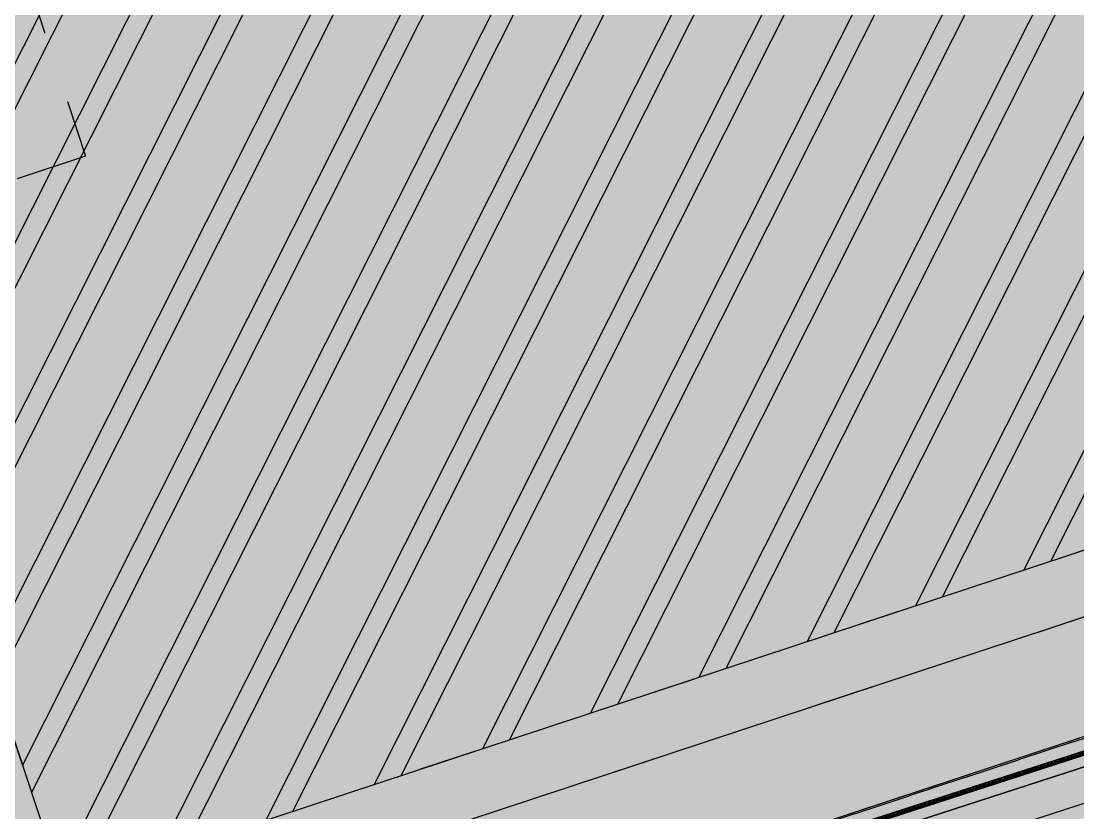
# Model space of a CAD drawing. Header units: metres. Extents: x 678805 to 1359287, y 2747329 to 5497370.
# Drawn here: x 679796.608 to 679798.443, y 2748608.71 to 2748610.084 of the extents above; entities that cross this region are included whole.
import ezdxf

# ---------------------------------------------------------------- set-up
doc = ezdxf.new("R2010")
doc.units = ezdxf.units.M
doc.linetypes.add('XREF_MON_BUILDINGS$0$DASH_1', pattern=[0.4, 0.1, -0.3])
doc.linetypes.add('XREF_MON_BUILDINGS$0$Dash_2_', pattern=[0.25, 0.125, -0.125])
for name, color, linetype in [('00_XREF_MON_HSC_PAVEMENT', 7, 'Continuous'), ('00_XREF_TWQ_BUILDINGS', 7, 'Continuous'), ('XREF_MON_BUILDINGS$0$00-Modulos DEFINIDOS', 7, 'Continuous'), ('XREF_MON_BUILDINGS$0$00-Modulos ROOFS', 2, 'Continuous'), ('XREF_MON_BUILDINGS$0$02-L-01_Struture aux', 4, 'Continuous'), ('XREF_MON_BUILDINGS$0$02-L-Insulation', 252, 'Continuous'), ('XREF_MON_BUILDINGS$0$02-L-panel', 5, 'Continuous'), ('XREF_MON_BUILDINGS$0$02-L-Pergola Profiles', 8, 'Continuous'), ('XREF_MON_BUILDINGS$0$02-L-Pergola Projection', 8, 'Continuous'), ('XREF_MON_BUILDINGS$0$02-L-Pergola Shades', 15, 'Continuous'), ('XREF_MON_BUILDINGS$0$02-L-Pergola Shades Schematic', 8, 'Continuous')]:
    doc.layers.add(name, color=color, linetype=linetype)
doc.layers.add('XREF_MON_BUILDINGS$0$0-WIPEOUTS', color=7, linetype='Continuous', true_color=0xffffff)
doc.layers.add('XREF_MON_BUILDINGS$0$02-L-Pergola Wipeout', color=7, linetype='Continuous', true_color=0xffffff)
doc.layers.add('XREF_MON_BUILDINGS$0$00_AUX', color=3, linetype='Continuous', plot=False)
doc.layers.add('XREF_MON_BUILDINGS$0$02-L-Pergola Aux', color=50, linetype='Continuous', plot=False)
doc.layers.add('XREF_MON_BUILDINGS$0$02-H-254', color=254, linetype='Continuous', lineweight=0)
doc.layers.add('XREF_MON_BUILDINGS$0$02-KH-12 Administration', color=7, linetype='Continuous', lineweight=30, true_color=0xffdf7f)
doc.layers.add('XREF_MON_HSC_PAVEMENT$0$03-TR-Pavement_06_Concrete Slab in situ', color=7, linetype='Continuous', lineweight=9, true_color=0xf7f7f7)
doc.layers.get('XREF_MON_BUILDINGS$0$02-KH-12 Administration').off()
doc.linetypes.add('XREF_MON_BUILDINGS$0$BATTING', pattern='A,0.0001,-0.1,[134,ltypeshp.shx,S=0.1,R=0,X=-0.1,Y=0],-0.2,[134,ltypeshp.shx,S=0.1,R=180,X=0.1,Y=0],-0.1', length=0.4001)

# ---------------------------------------------------------------- blocks, each defined once
blk = doc.blocks.new('XREF_MON_BUILDINGS$0$modulo kiosco')
at = {"layer": 'XREF_MON_BUILDINGS$0$0-WIPEOUTS', "true_color": 0xfcfcfc}
h = blk.add_hatch(color=7, dxfattribs=at)
h.dxf.hatch_style = 1
h.paths.add_polyline_path([(119.6986085139215, -61.62058441969566), (119.6986085125245, -56.82058442011476), (124.4986085132696, -56.82058442058042), (124.4986085123383, -61.62058442132547)])
at = {"layer": 'XREF_MON_BUILDINGS$0$00-Modulos ROOFS', "lineweight": 0}
blk.add_lwpolyline([(119.6986085139215, -61.62058441969566), (119.6986085125245, -56.82058442011476), (124.4986085132696, -56.82058442058042), (124.4986085123383, -61.62058442132547)], close=True, dxfattribs=at)
at = {"layer": 'XREF_MON_BUILDINGS$0$00-Modulos ROOFS'}
blk.add_lwpolyline([(124.4986085137352, -57.12058442062698), (124.4986085132696, -56.82058442058042), (124.1986085125245, -56.82058442151174), (119.9986085128039, -56.82058442034759), (119.6986085125245, -56.82058442011476), (119.6986085125245, -57.12058442085981), (119.6986085134558, -61.32058442058042), (119.6986085139215, -61.62058441969566), (119.9986085128039, -61.62058442062698), (124.1986085125245, -61.62058442109264), (124.4986085123383, -61.62058442132547), (124.4986085128039, -61.32058442081325)], close=True, dxfattribs=at)
blk = doc.blocks.new('XREF_MON_BUILDINGS$0$A$C15E93CBA')
at = {"layer": 'XREF_MON_BUILDINGS$0$02-H-254', "ltscale": 125}
h = blk.add_hatch(dxfattribs=at)
h.set_pattern_fill('ANSI31', color=256, scale=0.0005, angle=90, style=0)
h.set_pattern_definition([(135, (170.2068422778523, -260.0079020347557), (-0.001122532015133644, -0.001122532015133644), [])])
h.paths.add_polyline_path([(-8.671240566116012e-05, -4.208995847794654), (0, -3.598783855274348), (-0.004932188166051787, -3.598783855274348), (-0.005017172433745998, -4.208995847794654)])
at = {"layer": 'XREF_MON_BUILDINGS$0$02-L-01_Struture aux'}
for p, q in [((-0.02683148526691781, -4.763441238839903), (-0.02683148526695334, -0.03664791403852519)), ((-0.02674228569559745, -0.03664791403843992), (-0.02674228568123027, -4.76344123883996))]:
    blk.add_line(p, q, dxfattribs=at)
for points in [[(-0.007706929952732366, -4.669787669610344), (-0.007706933658312209, -0.03664791402366063)], [(-0.006936781788510871, -0.0366479140230922), (-0.006936778082931028, -4.669787669610344)]]:
    blk.add_lwpolyline(points, dxfattribs=at)
at = {"layer": 'XREF_MON_BUILDINGS$0$02-L-Insulation', "linetype": 'XREF_MON_BUILDINGS$0$BATTING', "ltscale": 0.08}
blk.add_line((-0.08672256581777305, -0.08535283128404103), (-0.08672256581777305, -4.713455833315209), dxfattribs=at)
at = {"layer": 'XREF_MON_BUILDINGS$0$02-L-panel'}
blk.add_lwpolyline([(-0.004930839574271317, -3.598783855274348), (0, -3.598783855274348), (-8.919957132746958e-05, -4.208995847794654), (-0.005014685268086794, -4.208995847794654), (-0.004930839574271317, -3.598783855274348)], dxfattribs=at)
blk = doc.blocks.new('XREF_MON_BUILDINGS$0$Rest_4seats')
at = {"layer": 'XREF_MON_BUILDINGS$0$00_AUX', "linetype": 'XREF_MON_BUILDINGS$0$Dash_2_'}
blk.add_lwpolyline([(-1.468512145004503, 1.66509695255553), (-1.452635545769148, -1.684865425381929), (1.472331605116459, -1.671003021572119), (1.456455005881253, 1.678959356365397)], close=True, dxfattribs=at)
blk = doc.blocks.new('XREF_MON_BUILDINGS$0$lamas aluminiotriangulo')
for points in [[(680246.3345229826, 2748651.771409394), (680244.2071790965, 2748653.898753279)], [(680246.4087691946, 2748651.845655606), (680244.35567152, 2748653.898753279)], [(680244.4051689956, 2748653.898753279), (680246.4335179324, 2748651.870404344)], [(680246.5077641442, 2748651.944650555), (680244.5536614204, 2748653.898753279)], [(680244.603158896, 2748653.898753279), (680246.5325128823, 2748651.969399293)], [(680246.6067590942, 2748652.043645505), (680244.7516513198, 2748653.898753279)], [(680244.8011487954, 2748653.898753279), (680246.631507832, 2748652.068394243)], [(680246.7057540439, 2748652.142640455), (680244.9496412195, 2748653.898753279)], [(680244.9991386951, 2748653.898753279), (680246.7305027819, 2748652.167389193)], [(680246.8047489935, 2748652.241635405), (680245.1476311169, 2748653.898753279)], [(680245.1971285925, 2748653.898753279), (680246.8294977313, 2748652.266384142)], [(680244.1824303594, 2748653.874004542), (680246.3097742449, 2748651.746660656)], [(680246.235528033, 2748651.672414444), (680244.1824303595, 2748653.725512119)], [(680244.1824303595, 2748653.676014643), (680246.2107792951, 2748651.647665706)], [(680246.1365330835, 2748651.573419494), (680244.1824303595, 2748653.527522218)], [(680244.1824303595, 2748653.478024743), (680246.1117843456, 2748651.548670756)], [(680246.0375381333, 2748651.474424544), (680244.1824303595, 2748653.329532319)], [(680244.1824303595, 2748653.280034843), (680246.0127893958, 2748651.449675806)], [(680245.9385431835, 2748651.375429594), (680244.1824303595, 2748653.131542419)], [(680244.1824303595, 2748653.082044943), (680245.913794446, 2748651.350680856)], [(680245.8395482341, 2748651.276434645), (680244.1824303595, 2748652.933552522)], [(680244.1824303595, 2748652.884055046), (680245.8147994962, 2748651.251685907)], [(680245.7405532843, 2748651.177439695), (680244.1824303595, 2748652.735562621)], [(680244.1824303595, 2748652.686065146), (680245.7158045464, 2748651.152690957)], [(680245.6415583345, 2748651.078444745), (680244.1824303595, 2748652.537572722)], [(680244.1824303595, 2748652.488075246), (680245.616809597, 2748651.053696007)], [(680245.5425633846, 2748650.979449796), (680244.1824303597, 2748652.339582822)], [(680244.1824303597, 2748652.290085346), (680245.5178146472, 2748650.954701058)], [(680245.4435684348, 2748650.880454846), (680244.1824303597, 2748652.141592923)], [(680244.1824303597, 2748652.092095447), (680245.4188196973, 2748650.855706108)]]:
    blk.add_lwpolyline(points)
blk = doc.blocks.new('XREF_MON_BUILDINGS$0$PERGOLA PLANA')
at = {"layer": 'XREF_MON_BUILDINGS$0$02-L-Pergola Wipeout', "true_color": 0xfcfcfc}
h = blk.add_hatch(color=7, dxfattribs=at)
h.dxf.hatch_style = 1
h.paths.add_polyline_path([(4.612218253081664, 9.290000000968575), (0.3099999981932342, 4.987781745847315), (0.3099999986588955, 9.290000000037253)])
h.paths.add_polyline_path([(0.332781744771637, 4.855000000447035), (4.744999998947605, 9.267218254506588), (4.744999999529682, 4.900563496164978), (4.699436504277401, 4.855000000447035)])
h.paths.add_polyline_path([(4.854999999050051, 9.290000001899898), (9.13443650235422, 9.29000000236556), (4.854999999632128, 5.010563495568931)])
h.paths.add_polyline_path([(9.289999997243285, 9.134436507709324), (9.289999997825362, 4.855000001844019), (5.010563491727225, 4.855000000912696)])
h.paths.add_polyline_path([(4.900563491159119, 4.745000001043081), (9.267218253924511, 4.745000001508743), (4.85500000033062, 0.3327817460522056), (4.854999999166466, 4.699436508584768)])
h.paths.add_polyline_path([(9.289999997825362, 4.612218253780156), (9.289999998291023, 0.3100000019185245), (4.987781747244298, 0.3100000009872019)])
h.paths.add_polyline_path([(0.465563491685316, 0.3100000000558794), (4.744999999064021, 4.589436508249491), (4.745000000111759, 0.3100000014528632)])
h.paths.add_polyline_path([(0.3099999980768189, 4.745000000111759), (4.589436504989862, 4.745000000111759), (0.3099999976111576, 0.4655634895898402)])
h.paths.add_polyline_path([(9.399999998277053, 0.2000000020489097), (0.1999999997206032, 0.1999999997206032), (0.1999999986728653, 9.399999999906868), (9.399999999324791, 9.400000001769513)])
at = {"layer": 'XREF_MON_BUILDINGS$0$02-L-Pergola Aux', "linetype": 'XREF_MON_BUILDINGS$0$Dash_2_', "ltscale": 0.5}
for p, q in [((-1.396983861923218e-09, 9.599999999627471), (9.59999999939464, 9.599999998230487)), ((9.599999998230487, 2.328306436538696e-09), (0, 0))]:
    blk.add_line(p, q, dxfattribs=at)
at = {"layer": 'XREF_MON_BUILDINGS$0$02-L-Pergola Profiles'}
blk.add_line((4.744999999064021, 4.589436508715153), (4.744999999995343, 0.3100000000558794), dxfattribs=at)
for points in [[(9.399999998277053, 0.2000000020489097), (0.1999999997206032, 0.1999999997206032), (0.1999999986728653, 9.399999999906868), (9.399999999324791, 9.400000001769513)], [(0.3099999986588955, 9.290000000037253), (9.289999997243285, 9.29000000236556), (9.289999998291023, 0.3100000019185245), (0.3099999976111576, 0.3100000000558794)]]:
    blk.add_lwpolyline(points, close=True, dxfattribs=at)
at = {"layer": 'XREF_MON_BUILDINGS$0$02-L-Pergola Projection', "linetype": 'XREF_MON_BUILDINGS$0$DASH_1'}
blk.add_line((4.744999999064021, 4.589436508715153), (4.744999999995343, 0.3100000000558794), dxfattribs=at)
for points in [[(9.399999998277053, 0.2000000020489097), (0.1999999997206032, 0.1999999997206032), (0.1999999986728653, 9.399999999906868), (9.399999999324791, 9.400000001769513)], [(0.3099999986588955, 9.290000000037253), (9.289999997243285, 9.29000000236556), (9.289999998291023, 0.3100000019185245), (0.3099999976111576, 0.3100000000558794)]]:
    blk.add_lwpolyline(points, close=True, dxfattribs=at)
at = {"layer": 'XREF_MON_BUILDINGS$0$02-L-Pergola Shades', "xscale": -1, "rotation": 270.0000000152252}
blk.add_blockref('XREF_MON_BUILDINGS$0$lamas aluminiotriangulo', (-2748649.153572517, -680243.8731607608), dxfattribs=at)
at = {"layer": 'XREF_MON_BUILDINGS$0$02-L-Pergola Shades Schematic', "xscale": -1, "rotation": 270.0000000152252}
blk.add_blockref('XREF_MON_BUILDINGS$0$lamas aluminiotriangulo', (-2748649.153572517, -680243.8731607608), dxfattribs=at)
blk = doc.blocks.new('XREF_MON_BUILDINGS')
at = {"layer": 'XREF_MON_BUILDINGS$0$02-KH-12 Administration', "linetype": 'Continuous', "rotation": 108.2651524443068}
blk.add_blockref('XREF_MON_BUILDINGS$0$modulo kiosco', (679779.5077208295, 2748471.485474898, 7.827123631136319e-06), dxfattribs=at)
at = {"layer": 'XREF_MON_BUILDINGS$0$00-Modulos DEFINIDOS', "rotation": 107.9486422297345}
blk.add_blockref('XREF_MON_BUILDINGS$0$A$C15E93CBA', (679794.4960664306, 2748607.536258159, 2.192715217898053e-06), dxfattribs=at)
at = {"layer": 'XREF_MON_BUILDINGS$0$00-Modulos DEFINIDOS', "linetype": 'Continuous', "xscale": -1, "rotation": 18.53656392523235}
blk.add_blockref('XREF_MON_BUILDINGS$0$Rest_4seats', (679794.8072188207, 2748610.985736745, 2.192754793536124e-06), dxfattribs=at)
at = {"layer": 'XREF_MON_BUILDINGS$0$02-L-Pergola Projection', "xscale": -1, "rotation": 18.26515243161932}
for p in [(679801.2837984248, 2748609.773919757, 3.563790448099723e-06), (679804.2925819692, 2748600.657603528, 3.563790448099723e-06)]:
    blk.add_blockref('XREF_MON_BUILDINGS$0$PERGOLA PLANA', p, dxfattribs=at)
blk = doc.blocks.new('XREF_MON_HSC_PAVEMENT')
at = {"layer": 'XREF_MON_HSC_PAVEMENT$0$03-TR-Pavement_06_Concrete Slab in situ', "linetype": 'Continuous'}
h = blk.add_hatch(color=256, dxfattribs=at)
h.dxf.hatch_style = 1
h.paths.add_polyline_path([(679764.8595081758, 2748618.962261748), (679827.2147204854, 2748639.558390062), (679835.4556343118, 2748614.728242476), (679775.6626727318, 2748586.251462926)])

msp = doc.modelspace()

# ---------------------------------------------------------------- block references
at = {"layer": '00_XREF_MON_HSC_PAVEMENT'}
msp.add_blockref('XREF_MON_HSC_PAVEMENT', (0, 0), dxfattribs=at)

# ---------------------------------------------------------------- next in the draw order: block references
at = {"layer": '00_XREF_TWQ_BUILDINGS'}
msp.add_blockref('XREF_MON_BUILDINGS', (0, 0), dxfattribs=at)

# ---------------------------------------------------------------- next in the draw order: block references
msp.add_blockref('XREF_MON_BUILDINGS', (0, 0))

doc.saveas('drawing.dxf')
